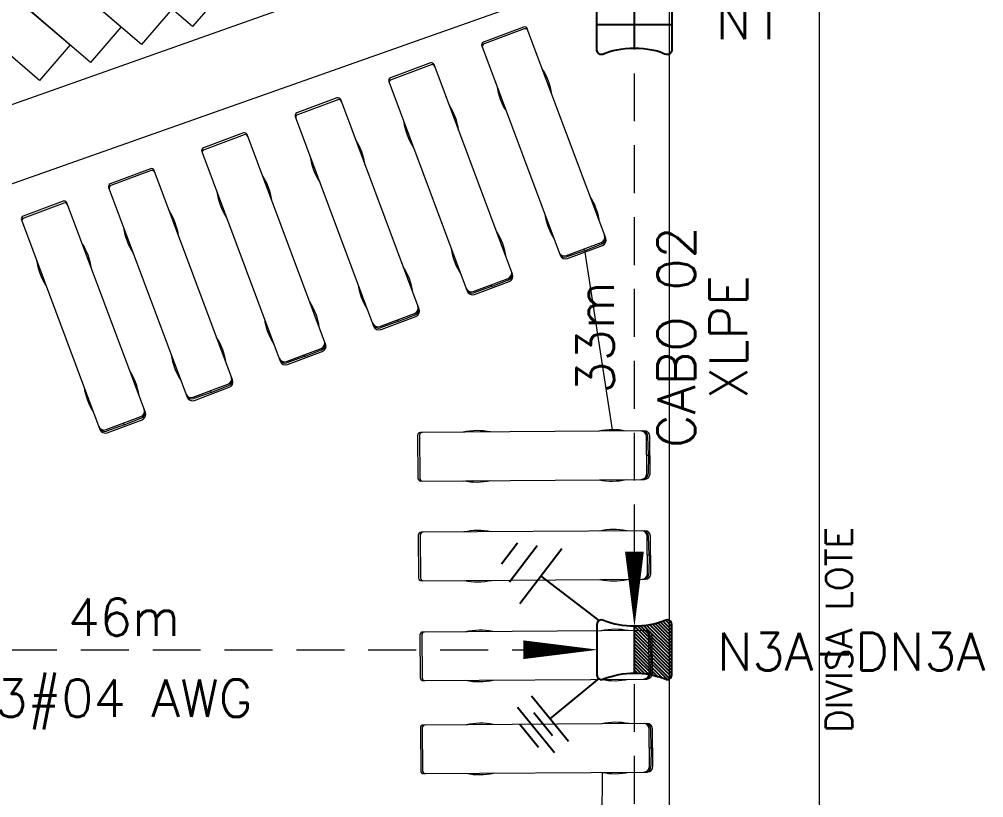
# Model space of a CAD drawing. Header units: millimetres. Extents: x 997 to 4249, y 599 to 1440.
# Drawn here: x 1861.8 to 1937.3, y 1135.2 to 1196.1 of the extents above; entities that cross this region are included whole.
import ezdxf
from ezdxf.enums import TextEntityAlignment as Align

# ---------------------------------------------------------------- set-up
doc = ezdxf.new("R2010")
doc.units = ezdxf.units.MM
doc.linetypes.add('HIDDEN', pattern=[0.375, 0.25, -0.125])
for name, color, linetype in [('AT', 5, 'Continuous'), ('BT', 5, 'Continuous'), ('CABOS', 1, 'Continuous'), ('cercas existentes', 18, 'Continuous'), ('POSTE', 5, 'Continuous'), ('POSTES', 1, 'Continuous'), ('SECUNDARIA', 5, 'Continuous'), ('taludes', 9, 'Continuous')]:
    doc.layers.add(name, color=color, linetype=linetype)
doc.styles.add('1mm', font='romans.shx', dxfattribs={"height": 2})

# ---------------------------------------------------------------- blocks, each defined once
blk = doc.blocks.new('D150.105')
at = {"layer": 'POSTE'}
for p, q in [((1.351, 2), (-1.351, 2)), ((0, 2), (0, -2)), ((-1.25, 0), (1.25, 0)), ((-1.351, -2), (1.351, -2))]:
    blk.add_line(p, q, dxfattribs=at)
for centre, start, end in [((-1.351, 1.76), 90, 208.4233), ((1.351, 1.76), 331.5767, 90), ((-1.351, -1.76), 151.5767, 270), ((1.351, -1.76), 270, 28.4233)]:
    blk.add_arc(centre, 0.24, start, end, dxfattribs=at)
blk.add_ellipse((-1.93, 0), major_axis=(0, 1.956), ratio=0.347643, start_param=3.712556, end_param=5.712222, dxfattribs=at)
at = {"layer": 'POSTE', "extrusion": (0, 0, -1)}
blk.add_ellipse((1.93, 0), major_axis=(0, 1.956), ratio=0.347643, start_param=3.712556, end_param=5.712222, dxfattribs=at)
blk = doc.blocks.new('B500.105')
h = blk.add_hatch()
h.set_pattern_fill('ANSI31', color=5, scale=0.04, angle=270, style=0)
h.paths.add_polyline_path([(4243.884, 1241.333, 0.568214), (4243.529, 1241.544, -0.0941), (4241.884, 1241.232), (4241.884, 1238.732, -0.0941), (4243.529, 1238.419, 0.568214), (4243.884, 1238.63)])
at = {"color": 5}
blk.add_line((4241.884, 1241.232), (4241.884, 1238.732), dxfattribs=at)
at = {"layer": 'POSTE', "color": 5}
blk.add_lwpolyline([(4243.529, 1238.419, 0.568214), (4243.884, 1238.63), (4243.884, 1241.333, 0.568214), (4243.529, 1241.544, -0.189881), (4240.238, 1241.544, 0.568214), (4239.884, 1241.333), (4239.884, 1238.63, 0.568214), (4240.238, 1238.419, -0.189881)], format="xyb", close=True, dxfattribs=at)
blk = doc.blocks.new('Para-Raios')
at = {"layer": 'BT'}
for p, q in [((-1.19, 2.175), (1.189, 2.175)), ((-2.344, 1.45), (2.343, 1.451)), ((-2.343, 0), (2.343, 0)), ((-1.19, 0.725), (1.19, 0.725)), ((0.001, -5.043), (0, 0))]:
    blk.add_line(p, q, dxfattribs=at)
blk = doc.blocks.new('ATERRAMENTO')
at = {"layer": 'BT'}
for p, q in [((-4.31, -2.036), (-4.309, 2.037)), ((-5.562, -1.392), (-5.561, 1.297)), ((-6.573, -0.839), (-6.573, 0.713)), ((0, 0), (-4.31, 0))]:
    blk.add_line(p, q, dxfattribs=at)
blk = doc.blocks.new('gtfoods1')
at = {"layer": 'taludes', "lineweight": 5}
for p, q in [((-11.737, 690.674, 12.071), (-11.735, 358.281, 12.071)), ((-11.737, 690.674), (-11.736, 447.051)), ((-0.004, 687.892), (-0.001, 189.366)), ((-0.004, 687.892), (-0.003, 447.051)), ((-85.832, 520.547, 12.071), (-11.736, 546.727, 12.071)), ((-85.832, 520.547), (-11.736, 546.727)), ((-102.966, 508.271), (-11.736, 540.505)), ((-102.966, 508.271), (-11.736, 540.505)), ((-23.143, 534.577, 12.071), (-26.283, 533.401, 12.071)), ((-23.143, 534.577), (-26.283, 533.401)), ((-23.091, 534.437, 12.071), (-26.231, 533.261, 12.071)), ((-23.091, 534.437), (-26.231, 533.261)), ((-16.715, 518.049, 12.071), (-22.856, 534.446, 12.071)), ((-16.715, 518.049), (-22.856, 534.446)), ((-26.414, 533.113, 12.071), (-20.273, 516.716, 12.071)), ((-26.414, 533.113), (-20.273, 516.716)), ((-30.435, 531.77, 12.071), (-33.575, 530.595, 12.071)), ((-30.435, 531.77), (-33.575, 530.595)), ((-30.383, 531.631, 12.071), (-33.523, 530.455, 12.071)), ((-30.383, 531.631), (-33.523, 530.455)), ((-24.007, 515.243, 12.071), (-30.147, 531.64, 12.071)), ((-24.007, 515.243), (-30.147, 531.64)), ((-33.706, 530.307, 12.071), (-27.565, 513.91, 12.071)), ((-33.706, 530.307), (-27.565, 513.91)), ((-37.752, 529.03, 12.071), (-40.891, 527.854, 12.071)), ((-37.752, 529.03), (-40.891, 527.854)), ((-37.699, 528.891, 12.071), (-40.839, 527.715, 12.071)), ((-37.699, 528.891), (-40.839, 527.715)), ((-31.323, 512.503, 12.071), (-37.464, 528.899, 12.071)), ((-31.323, 512.503), (-37.464, 528.899)), ((-41.022, 527.567, 12.071), (-34.882, 511.17, 12.071)), ((-41.022, 527.567), (-34.882, 511.17)), ((-45.068, 526.29, 12.071), (-48.208, 525.114, 12.071)), ((-45.068, 526.29), (-48.208, 525.114)), ((-45.016, 526.151, 12.071), (-48.156, 524.975, 12.071)), ((-45.016, 526.151), (-48.156, 524.975)), ((-38.64, 509.762, 12.071), (-44.78, 526.159, 12.071)), ((-38.64, 509.762), (-44.78, 526.159)), ((-48.339, 524.827, 12.071), (-42.198, 508.43, 12.071)), ((-48.339, 524.827), (-42.198, 508.43)), ((-52.36, 523.484, 12.071), (-55.5, 522.308, 12.071)), ((-52.36, 523.484), (-55.5, 522.308)), ((-52.308, 523.344, 12.071), (-55.447, 522.168, 12.071)), ((-52.308, 523.344), (-55.447, 522.168)), ((-45.931, 506.956, 12.071), (-52.072, 523.353, 12.071)), ((-45.931, 506.956), (-52.072, 523.353)), ((-55.631, 522.02, 12.071), (-49.49, 505.623, 12.071)), ((-55.631, 522.02), (-49.49, 505.623)), ((-59.182, 520.945, 12.071), (-62.322, 519.769, 12.071)), ((-59.182, 520.945), (-62.322, 519.769)), ((-59.13, 520.806, 12.071), (-62.27, 519.63, 12.071)), ((-59.13, 520.806), (-62.27, 519.63)), ((-52.754, 504.417, 12.071), (-58.894, 520.814, 12.071)), ((-52.754, 504.417), (-58.894, 520.814)), ((-62.453, 519.482, 12.071), (-56.312, 503.085, 12.071)), ((-62.453, 519.482), (-56.312, 503.085)), ((-19.789, 516.699, 12.071), (-17.068, 517.718, 12.071)), ((-19.789, 516.699), (-17.068, 517.718)), ((-19.698, 516.454, 12.071), (-16.977, 517.474, 12.071)), ((-19.698, 516.454), (-16.977, 517.474)), ((-18.429, 517.208, 12.071), (-18.377, 517.069, 12.071)), ((-18.429, 517.208), (-18.377, 517.069)), ((-18.377, 517.069, 12.071), (-17.029, 517.613, 12.071)), ((-18.377, 517.069), (-17.029, 517.613)), ((-18.377, 517.069, 12.071), (-19.75, 516.594, 12.071)), ((-18.377, 517.069), (-19.75, 516.594)), ((-16.191, 503.066, 12.071), (-18.337, 516.964, 12.071)), ((-16.191, 503.066), (-18.337, 516.964)), ((-27.081, 513.892, 12.071), (-24.36, 514.911, 12.071)), ((-27.081, 513.892), (-24.36, 514.911)), ((-25.668, 514.262, 12.071), (-27.042, 513.788, 12.071)), ((-25.668, 514.262), (-27.042, 513.788)), ((-26.99, 513.648, 12.071), (-24.268, 514.667, 12.071)), ((-26.99, 513.648), (-24.268, 514.667)), ((-25.721, 514.402, 12.071), (-25.668, 514.262, 12.071)), ((-25.721, 514.402), (-25.668, 514.262)), ((-25.668, 514.262, 12.071), (-24.321, 514.807, 12.071)), ((-25.668, 514.262), (-24.321, 514.807)), ((-34.398, 511.152, 12.071), (-31.676, 512.171, 12.071)), ((-34.398, 511.152), (-31.676, 512.171)), ((-34.306, 510.908, 12.071), (-31.585, 511.927, 12.071)), ((-34.306, 510.908), (-31.585, 511.927)), ((-32.985, 511.522, 12.071), (-31.637, 512.067, 12.071)), ((-32.985, 511.522), (-31.637, 512.067)), ((-32.985, 511.522, 12.071), (-34.358, 511.048, 12.071)), ((-32.985, 511.522), (-34.358, 511.048)), ((-33.037, 511.662, 12.071), (-32.985, 511.522, 12.071)), ((-33.037, 511.662), (-32.985, 511.522)), ((-41.714, 508.412, 12.071), (-38.993, 509.431, 12.071)), ((-41.714, 508.412), (-38.993, 509.431)), ((-41.623, 508.168, 12.071), (-38.902, 509.187, 12.071)), ((-41.623, 508.168), (-38.902, 509.187)), ((-40.354, 508.922, 12.071), (-40.301, 508.782, 12.071)), ((-40.354, 508.922), (-40.301, 508.782)), ((-40.301, 508.782, 12.071), (-38.954, 509.327, 12.071)), ((-40.301, 508.782), (-38.954, 509.327)), ((-40.301, 508.782, 12.071), (-41.675, 508.307, 12.071)), ((-40.301, 508.782), (-41.675, 508.307)), ((-49.006, 505.606, 12.071), (-46.285, 506.625, 12.071)), ((-49.006, 505.606), (-46.285, 506.625)), ((-47.593, 505.976, 12.071), (-48.967, 505.501, 12.071)), ((-47.593, 505.976), (-48.967, 505.501)), ((-48.915, 505.361, 12.071), (-46.193, 506.381, 12.071)), ((-48.915, 505.361), (-46.193, 506.381)), ((-47.645, 506.115, 12.071), (-47.593, 505.976, 12.071)), ((-47.645, 506.115), (-47.593, 505.976)), ((-47.593, 505.976, 12.071), (-46.246, 506.52, 12.071)), ((-47.593, 505.976), (-46.246, 506.52)), ((-55.828, 503.067, 12.071), (-53.107, 504.086, 12.071)), ((-55.828, 503.067), (-53.107, 504.086)), ((-55.737, 502.823, 12.071), (-53.015, 503.842, 12.071)), ((-55.737, 502.823), (-53.015, 503.842)), ((-54.468, 503.577, 12.071), (-54.415, 503.437, 12.071)), ((-54.468, 503.577), (-54.415, 503.437)), ((-54.415, 503.437, 12.071), (-53.068, 503.982, 12.071)), ((-54.415, 503.437), (-53.068, 503.982)), ((-54.415, 503.437, 12.071), (-55.789, 502.962, 12.071)), ((-54.415, 503.437), (-55.789, 502.962)), ((-13.713, 502.972, 12.071), (-31.221, 502.847, 12.071)), ((-13.713, 502.972), (-31.221, 502.847)), ((-31.443, 502.622, 12.071), (-31.419, 499.269, 12.071)), ((-31.443, 502.622), (-31.419, 499.269)), ((-31.294, 502.623, 12.071), (-31.27, 499.27, 12.071)), ((-31.294, 502.623), (-31.27, 499.27)), ((-13.502, 499.62, 12.071), (-13.523, 502.526, 12.071)), ((-13.502, 499.62), (-13.523, 502.526)), ((-13.364, 501.074, 12.071), (-13.411, 502.527, 12.071)), ((-13.364, 501.074), (-13.411, 502.527)), ((-13.242, 499.622, 12.071), (-13.262, 502.528, 12.071)), ((-13.242, 499.622), (-13.262, 502.528)), ((-13.513, 501.073, 12.071), (-13.364, 501.074, 12.071)), ((-13.513, 501.073), (-13.364, 501.074)), ((-13.364, 501.074, 12.071), (-13.391, 499.621, 12.071)), ((-13.364, 501.074), (-13.391, 499.621)), ((-31.194, 499.047, 12.071), (-13.686, 499.172, 12.071)), ((-31.194, 499.047), (-13.686, 499.172)), ((-31.387, 494.809, 12.071), (-31.364, 491.456, 12.071)), ((-31.387, 494.809), (-31.364, 491.456)), ((-31.238, 494.81, 12.071), (-31.215, 491.457, 12.071)), ((-31.238, 494.81), (-31.215, 491.457)), ((-13.657, 495.159, 12.071), (-31.166, 495.034, 12.071)), ((-13.657, 495.159), (-31.166, 495.034)), ((-13.447, 491.808, 12.071), (-13.467, 494.713, 12.071)), ((-13.447, 491.808), (-13.467, 494.713)), ((-13.308, 493.262, 12.071), (-13.356, 494.714, 12.071)), ((-13.308, 493.262), (-13.356, 494.714)), ((-13.186, 491.81, 12.071), (-13.207, 494.715, 12.071)), ((-13.186, 491.81), (-13.207, 494.715)), ((-13.457, 493.261, 12.071), (-13.308, 493.262, 12.071)), ((-13.457, 493.261), (-13.308, 493.262)), ((-13.308, 493.262, 12.071), (-13.335, 491.808, 12.071)), ((-13.308, 493.262), (-13.335, 491.808)), ((-31.138, 491.234, 12.071), (-13.63, 491.359, 12.071)), ((-31.138, 491.234), (-13.63, 491.359)), ((-31.261, 486.997, 12.071), (-31.237, 483.644, 12.071)), ((-31.261, 486.997), (-31.237, 483.644)), ((-31.112, 486.998, 12.071), (-31.088, 483.645, 12.071)), ((-31.112, 486.998), (-31.088, 483.645)), ((-13.53, 487.347, 12.071), (-31.039, 487.222, 12.071)), ((-13.53, 487.347), (-31.039, 487.222)), ((-13.32, 483.996, 12.071), (-13.341, 486.901, 12.071)), ((-13.32, 483.996), (-13.341, 486.901)), ((-13.182, 485.449, 12.071), (-13.229, 486.902, 12.071)), ((-13.182, 485.449), (-13.229, 486.902)), ((-13.059, 483.997, 12.071), (-13.08, 486.903, 12.071)), ((-13.059, 483.997), (-13.08, 486.903)), ((-13.331, 485.448, 12.071), (-13.182, 485.449, 12.071)), ((-13.331, 485.448), (-13.182, 485.449)), ((-13.182, 485.449, 12.071), (-13.208, 483.996, 12.071)), ((-13.182, 485.449), (-13.208, 483.996)), ((-31.012, 483.422, 12.071), (-13.503, 483.547, 12.071)), ((-31.012, 483.422), (-13.503, 483.547)), ((-31.224, 479.718, 12.071), (-31.2, 476.365, 12.071)), ((-31.224, 479.718), (-31.2, 476.365)), ((-31.075, 479.719, 12.071), (-31.051, 476.366, 12.071)), ((-31.075, 479.719), (-31.051, 476.366)), ((-13.494, 480.068, 12.071), (-31.002, 479.943, 12.071)), ((-13.494, 480.068), (-31.002, 479.943)), ((-13.284, 476.716, 12.071), (-13.304, 479.622, 12.071)), ((-13.284, 476.716), (-13.304, 479.622)), ((-13.145, 478.17, 12.071), (-13.193, 479.623, 12.071)), ((-13.145, 478.17), (-13.193, 479.623)), ((-13.023, 476.718, 12.071), (-13.043, 479.624, 12.071)), ((-13.023, 476.718), (-13.043, 479.624)), ((-13.294, 478.169, 12.071), (-13.145, 478.17, 12.071)), ((-13.294, 478.169), (-13.145, 478.17)), ((-13.145, 478.17, 12.071), (-13.172, 476.717, 12.071)), ((-13.145, 478.17), (-13.172, 476.717)), ((-30.975, 476.143, 12.071), (-13.467, 476.268, 12.071)), ((-30.975, 476.143), (-13.467, 476.268)), ((-17.006, 476.243, 12.071), (-17.009, 467.018, 12.071)), ((-17.006, 476.243), (-17.009, 467.018))]:
    blk.add_line(p, q, dxfattribs=at)
at = {"layer": 'taludes', "linetype": 'Continuous', "lineweight": 5, "ltscale": 1.5}
blk.add_lwpolyline([(-0.004, 694.631), (0, 0)], dxfattribs=at)
at = {"layer": 'taludes', "lineweight": 5}
for points in [[(-49.052, 534.629), (-54.625, 539.395), (-52.241, 542.182), (-46.668, 537.415)], [(-53.044, 533.218), (-58.617, 537.985), (-56.233, 540.771), (-50.66, 536.004)], [(-57.036, 531.808), (-62.609, 536.574), (-60.225, 539.361), (-54.652, 534.594)], [(-61.028, 530.397), (-66.601, 535.164), (-64.217, 537.95), (-58.644, 533.184)]]:
    blk.add_lwpolyline(points, close=True, dxfattribs=at)
for centre, radius, start, end in [((-23.065, 534.368, 12.071), 0.224, 20.53126, 110.53126), ((-23.065, 534.368), 0.224, 20.53126, 110.53126), ((-23.013, 534.228, 12.071), 0.224, 20.53126, 110.53126), ((-23.013, 534.228), 0.224, 20.53126, 110.53126), ((-26.205, 533.192, 12.071), 0.224, 110.53126, 200.53126), ((-26.205, 533.192), 0.224, 110.53126, 200.53126), ((-26.153, 533.052, 12.071), 0.224, 110.53126, 200.53126), ((-26.153, 533.052), 0.224, 110.53126, 200.53126), ((-30.357, 531.561, 12.071), 0.224, 20.53126, 110.53126), ((-30.357, 531.561), 0.224, 20.53126, 110.53126), ((-30.304, 531.422, 12.071), 0.224, 20.53126, 110.53126), ((-30.304, 531.422), 0.224, 20.53126, 110.53126), ((-25.978, 528.563, 12.071), 5.099, 8.51325, 32.54927), ((-25.978, 528.563), 5.099, 8.51325, 32.54927), ((-33.497, 530.385, 12.071), 0.224, 110.53126, 200.53126), ((-33.497, 530.385), 0.224, 110.53126, 200.53126), ((-33.444, 530.246, 12.071), 0.224, 110.53126, 200.53126), ((-33.444, 530.246), 0.224, 110.53126, 200.53126), ((-20.195, 530.728, 12.071), 5.099, 188.51325, 212.54927), ((-20.195, 530.728), 5.099, 188.51325, 212.54927), ((-37.673, 528.821, 12.071), 0.224, 20.53126, 110.53126), ((-37.673, 528.821), 0.224, 20.53126, 110.53126), ((-37.621, 528.681, 12.071), 0.224, 20.53126, 110.53126), ((-37.621, 528.681), 0.224, 20.53126, 110.53126), ((-33.27, 525.756, 12.071), 5.099, 8.51325, 32.54927), ((-33.27, 525.756), 5.099, 8.51325, 32.54927), ((-40.813, 527.645, 12.071), 0.224, 110.53126, 200.53126), ((-40.813, 527.645), 0.224, 110.53126, 200.53126), ((-40.761, 527.506, 12.071), 0.224, 110.53126, 200.53126), ((-40.761, 527.506), 0.224, 110.53126, 200.53126), ((-27.487, 527.922, 12.071), 5.099, 188.51325, 212.54927), ((-27.487, 527.922), 5.099, 188.51325, 212.54927), ((-44.99, 526.081, 12.071), 0.224, 20.53126, 110.53126), ((-44.99, 526.081), 0.224, 20.53126, 110.53126), ((-44.938, 525.941, 12.071), 0.224, 20.53126, 110.53126), ((-44.938, 525.941), 0.224, 20.53126, 110.53126), ((-40.586, 523.016, 12.071), 5.099, 8.51325, 32.54927), ((-40.586, 523.016), 5.099, 8.51325, 32.54927), ((-48.13, 524.905, 12.071), 0.224, 110.53126, 200.53126), ((-48.077, 524.765, 12.071), 0.224, 110.53126, 200.53126), ((-34.804, 525.182, 12.071), 5.099, 188.51325, 212.54927), ((-34.804, 525.182), 5.099, 188.51325, 212.54927), ((-52.282, 523.275, 12.071), 0.224, 20.53126, 110.53126), ((-52.282, 523.275), 0.224, 20.53126, 110.53126), ((-52.229, 523.135, 12.071), 0.224, 20.53126, 110.53126), ((-52.229, 523.135), 0.224, 20.53126, 110.53126), ((-47.903, 520.276, 12.071), 5.099, 8.51325, 32.54927), ((-47.903, 520.276), 5.099, 8.51325, 32.54927), ((-55.421, 522.099, 12.071), 0.224, 110.53126, 200.53126), ((-55.421, 522.099), 0.224, 110.53126, 200.53126), ((-55.369, 521.959, 12.071), 0.224, 110.53126, 200.53126), ((-55.369, 521.959), 0.224, 110.53126, 200.53126), ((-42.12, 522.442, 12.071), 5.099, 188.51325, 212.54927), ((-42.12, 522.442), 5.099, 188.51325, 212.54927), ((-59.104, 520.736, 12.071), 0.224, 20.53126, 110.53126), ((-59.104, 520.736), 0.224, 20.53126, 110.53126), ((-22.254, 518.62, 12.071), 5.099, 8.51325, 32.54927), ((-22.254, 518.62), 5.099, 8.51325, 32.54927), ((-59.051, 520.596, 12.071), 0.224, 20.53126, 110.53126), ((-59.051, 520.596), 0.224, 20.53126, 110.53126), ((-55.194, 517.47, 12.071), 5.099, 8.51325, 32.54927), ((-55.194, 517.47), 5.099, 8.51325, 32.54927), ((-62.244, 519.56, 12.071), 0.224, 110.53126, 200.53126), ((-62.244, 519.56), 0.224, 110.53126, 200.53126), ((-62.191, 519.42, 12.071), 0.224, 110.53126, 200.53126), ((-62.191, 519.42), 0.224, 110.53126, 200.53126), ((-16.472, 520.785, 12.071), 5.099, 188.51325, 212.54927), ((-16.472, 520.785), 5.099, 188.51325, 212.54927), ((-49.412, 519.635, 12.071), 5.099, 188.51325, 212.54927), ((-49.412, 519.635), 5.099, 188.51325, 212.54927), ((-29.546, 515.813, 12.071), 5.099, 8.51325, 32.54927), ((-29.546, 515.813), 5.099, 8.51325, 32.54927), ((-17.225, 518.136, 12.071), 0.447, 290.53126, 20.53126), ((-17.225, 518.136), 0.447, 290.53126, 20.53126), ((-17.186, 518.032, 12.071), 0.447, 290.53126, 20.53126), ((-17.186, 518.032), 0.447, 290.53126, 20.53126), ((-17.134, 517.892, 12.071), 0.447, 290.53126, 20.53126), ((-17.134, 517.892), 0.447, 290.53126, 20.53126), ((-62.017, 514.931, 12.071), 5.099, 8.51325, 32.54927), ((-62.017, 514.931), 5.099, 8.51325, 32.54927), ((-23.763, 517.979, 12.071), 5.099, 188.51325, 212.54927), ((-23.763, 517.979), 5.099, 188.51325, 212.54927), ((-19.946, 517.117, 12.071), 0.447, 200.53126, 290.53126), ((-19.946, 517.117), 0.447, 200.53126, 290.53126), ((-19.907, 517.013, 12.071), 0.447, 200.53126, 290.53126), ((-19.907, 517.013), 0.447, 200.53126, 290.53126), ((-19.855, 516.873, 12.071), 0.447, 200.53126, 290.53126), ((-19.855, 516.873), 0.447, 200.53126, 290.53126), ((-56.234, 517.097, 12.071), 5.099, 188.51325, 212.54927), ((-56.234, 517.097), 5.099, 188.51325, 212.54927), ((-36.863, 513.073, 12.071), 5.099, 8.51325, 32.54927), ((-36.863, 513.073), 5.099, 8.51325, 32.54927), ((-24.517, 515.33, 12.071), 0.447, 290.53126, 20.53126), ((-24.517, 515.33), 0.447, 290.53126, 20.53126), ((-24.478, 515.225, 12.071), 0.447, 290.53126, 20.53126), ((-24.478, 515.225), 0.447, 290.53126, 20.53126), ((-24.425, 515.086, 12.071), 0.447, 290.53126, 20.53126), ((-24.425, 515.086), 0.447, 290.53126, 20.53126), ((-31.08, 515.239, 12.071), 5.099, 188.51325, 212.54927), ((-31.08, 515.239), 5.099, 188.51325, 212.54927), ((-27.238, 514.311, 12.071), 0.447, 200.53126, 290.53126), ((-27.238, 514.311), 0.447, 200.53126, 290.53126), ((-27.199, 514.206, 12.071), 0.447, 200.53126, 290.53126), ((-27.199, 514.206), 0.447, 200.53126, 290.53126), ((-27.146, 514.067, 12.071), 0.447, 200.53126, 290.53126), ((-27.146, 514.067), 0.447, 200.53126, 290.53126), ((-44.179, 510.333, 12.071), 5.099, 8.51325, 32.54927), ((-44.179, 510.333), 5.099, 8.51325, 32.54927), ((-31.833, 512.59, 12.071), 0.447, 290.53126, 20.53126), ((-31.833, 512.59), 0.447, 290.53126, 20.53126), ((-31.794, 512.485, 12.071), 0.447, 290.53126, 20.53126), ((-31.794, 512.485), 0.447, 290.53126, 20.53126), ((-31.742, 512.346, 12.071), 0.447, 290.53126, 20.53126), ((-31.742, 512.346), 0.447, 290.53126, 20.53126), ((-38.397, 512.499, 12.071), 5.099, 188.51325, 212.54927), ((-38.397, 512.499), 5.099, 188.51325, 212.54927), ((-34.554, 511.571, 12.071), 0.447, 200.53126, 290.53126), ((-34.554, 511.571), 0.447, 200.53126, 290.53126), ((-34.515, 511.466, 12.071), 0.447, 200.53126, 290.53126), ((-34.515, 511.466), 0.447, 200.53126, 290.53126), ((-34.463, 511.327, 12.071), 0.447, 200.53126, 290.53126), ((-34.463, 511.327), 0.447, 200.53126, 290.53126), ((-51.471, 507.527, 12.071), 5.099, 8.51325, 32.54927), ((-51.471, 507.527), 5.099, 8.51325, 32.54927), ((-39.15, 509.85, 12.071), 0.447, 290.53126, 20.53126), ((-39.15, 509.85), 0.447, 290.53126, 20.53126), ((-39.111, 509.745, 12.071), 0.447, 290.53126, 20.53126), ((-39.111, 509.745), 0.447, 290.53126, 20.53126), ((-39.058, 509.606, 12.071), 0.447, 290.53126, 20.53126), ((-39.058, 509.606), 0.447, 290.53126, 20.53126), ((-45.688, 509.692, 12.071), 5.099, 188.51325, 212.54927), ((-45.688, 509.692), 5.099, 188.51325, 212.54927), ((-41.871, 508.831, 12.071), 0.447, 200.53126, 290.53126), ((-41.871, 508.831), 0.447, 200.53126, 290.53126), ((-41.832, 508.726, 12.071), 0.447, 200.53126, 290.53126), ((-41.832, 508.726), 0.447, 200.53126, 290.53126), ((-41.78, 508.587, 12.071), 0.447, 200.53126, 290.53126), ((-41.78, 508.587), 0.447, 200.53126, 290.53126), ((-58.293, 504.988, 12.071), 5.099, 8.51325, 32.54927), ((-58.293, 504.988), 5.099, 8.51325, 32.54927), ((-46.442, 507.043, 12.071), 0.447, 290.53126, 20.53126), ((-46.442, 507.043), 0.447, 290.53126, 20.53126), ((-46.402, 506.939, 12.071), 0.447, 290.53126, 20.53126), ((-46.402, 506.939), 0.447, 290.53126, 20.53126), ((-46.35, 506.799, 12.071), 0.447, 290.53126, 20.53126), ((-46.35, 506.799), 0.447, 290.53126, 20.53126), ((-52.51, 507.154, 12.071), 5.099, 188.51325, 212.54927), ((-52.51, 507.154), 5.099, 188.51325, 212.54927), ((-49.163, 506.024, 12.071), 0.447, 200.53126, 290.53126), ((-49.163, 506.024), 0.447, 200.53126, 290.53126), ((-49.124, 505.92, 12.071), 0.447, 200.53126, 290.53126), ((-49.124, 505.92), 0.447, 200.53126, 290.53126), ((-49.071, 505.78, 12.071), 0.447, 200.53126, 290.53126), ((-49.071, 505.78), 0.447, 200.53126, 290.53126), ((-53.264, 504.505, 12.071), 0.447, 290.53126, 20.53126), ((-53.264, 504.505), 0.447, 290.53126, 20.53126), ((-53.225, 504.4, 12.071), 0.447, 290.53126, 20.53126), ((-53.225, 504.4), 0.447, 290.53126, 20.53126), ((-53.172, 504.261, 12.071), 0.447, 290.53126, 20.53126), ((-53.172, 504.261), 0.447, 290.53126, 20.53126), ((-55.985, 503.486, 12.071), 0.447, 200.53126, 290.53126), ((-55.985, 503.486), 0.447, 200.53126, 290.53126), ((-55.946, 503.381, 12.071), 0.447, 200.53126, 290.53126), ((-55.946, 503.381), 0.447, 200.53126, 290.53126), ((-55.893, 503.242, 12.071), 0.447, 200.53126, 290.53126), ((-55.893, 503.242), 0.447, 200.53126, 290.53126), ((-31.22, 502.623, 12.071), 0.224, 90.40898, 180.40898), ((-31.22, 502.623), 0.224, 90.40898, 180.40898), ((-31.071, 502.624, 12.071), 0.224, 90.40898, 180.40898), ((-31.071, 502.624), 0.224, 90.40898, 180.40898), ((-26.771, 497.891, 12.071), 5.099, 78.39097, 102.427), ((-26.771, 497.891), 5.099, 78.39097, 102.427), ((-16.154, 497.967, 12.071), 5.099, 78.39097, 102.427), ((-16.154, 497.967), 5.099, 78.39097, 102.427), ((-13.97, 502.523, 12.071), 0.447, 0.40898, 90.40898), ((-13.97, 502.523), 0.447, 0.40898, 90.40898), ((-13.859, 502.524, 12.071), 0.447, 0.40898, 90.40898), ((-13.859, 502.524), 0.447, 0.40898, 90.40898), ((-13.709, 502.525, 12.071), 0.447, 0.40898, 90.40898), ((-13.709, 502.525), 0.447, 0.40898, 90.40898), ((-31.196, 499.27, 12.071), 0.224, 180.40898, 270.40898), ((-31.196, 499.27), 0.224, 180.40898, 270.40898), ((-31.047, 499.272, 12.071), 0.224, 180.40898, 270.40898), ((-31.047, 499.272), 0.224, 180.40898, 270.40898), ((-26.815, 504.066, 12.071), 5.099, 258.39097, 282.427), ((-26.815, 504.066), 5.099, 258.39097, 282.427), ((-16.198, 504.141, 12.071), 5.099, 258.39097, 282.427), ((-16.198, 504.141), 5.099, 258.39097, 282.427), ((-13.95, 499.617, 12.071), 0.447, 270.40898, 0.40898), ((-13.95, 499.617), 0.447, 270.40898, 0.40898), ((-13.838, 499.618, 12.071), 0.447, 270.40898, 0.40898), ((-13.838, 499.618), 0.447, 270.40898, 0.40898), ((-13.689, 499.619, 12.071), 0.447, 270.40898, 0.40898), ((-13.689, 499.619), 0.447, 270.40898, 0.40898), ((-31.164, 494.811, 12.071), 0.224, 90.40898, 180.40898), ((-31.164, 494.811), 0.224, 90.40898, 180.40898), ((-31.015, 494.812, 12.071), 0.224, 90.40898, 180.40898), ((-31.015, 494.812), 0.224, 90.40898, 180.40898), ((-26.716, 490.078, 12.071), 5.099, 78.39097, 102.427), ((-26.716, 490.078), 5.099, 78.39097, 102.427), ((-16.099, 490.154, 12.071), 5.099, 78.39097, 102.427), ((-16.099, 490.154), 5.099, 78.39097, 102.427), ((-13.914, 494.71, 12.071), 0.447, 0.40898, 90.40898), ((-13.914, 494.71), 0.447, 0.40898, 90.40898), ((-13.803, 494.711, 12.071), 0.447, 0.40898, 90.40898), ((-13.803, 494.711), 0.447, 0.40898, 90.40898), ((-13.654, 494.712, 12.071), 0.447, 0.40898, 90.40898), ((-13.654, 494.712), 0.447, 0.40898, 90.40898), ((-13.894, 491.804, 12.071), 0.447, 270.40898, 0.40898), ((-13.894, 491.804), 0.447, 270.40898, 0.40898), ((-13.782, 491.805, 12.071), 0.447, 270.40898, 0.40898), ((-13.782, 491.805), 0.447, 270.40898, 0.40898), ((-13.633, 491.806, 12.071), 0.447, 270.40898, 0.40898), ((-13.633, 491.806), 0.447, 270.40898, 0.40898), ((-31.14, 491.458, 12.071), 0.224, 180.40898, 270.40898), ((-31.14, 491.458), 0.224, 180.40898, 270.40898), ((-30.991, 491.459, 12.071), 0.224, 180.40898, 270.40898), ((-30.991, 491.459), 0.224, 180.40898, 270.40898), ((-26.76, 496.253, 12.071), 5.099, 258.39097, 282.427), ((-26.76, 496.253), 5.099, 258.39097, 282.427), ((-16.143, 496.329, 12.071), 5.099, 258.39097, 282.427), ((-16.143, 496.329), 5.099, 258.39097, 282.427), ((-31.037, 486.998, 12.071), 0.224, 90.40898, 180.40898), ((-31.037, 486.998), 0.224, 90.40898, 180.40898), ((-30.888, 487, 12.071), 0.224, 90.40898, 180.40898), ((-30.888, 487), 0.224, 90.40898, 180.40898), ((-26.589, 482.266, 12.071), 5.099, 78.39097, 102.427), ((-26.589, 482.266), 5.099, 78.39097, 102.427), ((-15.972, 482.342, 12.071), 5.099, 78.39097, 102.427), ((-15.972, 482.342), 5.099, 78.39097, 102.427), ((-13.788, 486.898, 12.071), 0.447, 0.40898, 90.40898), ((-13.788, 486.898), 0.447, 0.40898, 90.40898), ((-13.676, 486.899, 12.071), 0.447, 0.40898, 90.40898), ((-13.676, 486.899), 0.447, 0.40898, 90.40898), ((-13.527, 486.9, 12.071), 0.447, 0.40898, 90.40898), ((-13.527, 486.9), 0.447, 0.40898, 90.40898), ((-13.767, 483.992, 12.071), 0.447, 270.40898, 0.40898), ((-13.767, 483.992), 0.447, 270.40898, 0.40898), ((-13.655, 483.993, 12.071), 0.447, 270.40898, 0.40898), ((-13.655, 483.993), 0.447, 270.40898, 0.40898), ((-13.506, 483.994, 12.071), 0.447, 270.40898, 0.40898), ((-13.506, 483.994), 0.447, 270.40898, 0.40898), ((-31.013, 483.646, 12.071), 0.224, 180.40898, 270.40898), ((-31.013, 483.646), 0.224, 180.40898, 270.40898), ((-30.864, 483.647, 12.071), 0.224, 180.40898, 270.40898), ((-30.864, 483.647), 0.224, 180.40898, 270.40898), ((-26.633, 488.441, 12.071), 5.099, 258.39097, 282.427), ((-26.633, 488.441), 5.099, 258.39097, 282.427), ((-16.016, 488.517, 12.071), 5.099, 258.39097, 282.427), ((-16.016, 488.517), 5.099, 258.39097, 282.427), ((-31.001, 479.719, 12.071), 0.224, 90.40898, 180.40898), ((-31.001, 479.719), 0.224, 90.40898, 180.40898), ((-30.852, 479.72, 12.071), 0.224, 90.40898, 180.40898), ((-30.852, 479.72), 0.224, 90.40898, 180.40898), ((-26.552, 474.987, 12.071), 5.099, 78.39097, 102.427), ((-26.552, 474.987), 5.099, 78.39097, 102.427), ((-15.935, 475.063, 12.071), 5.099, 78.39097, 102.427), ((-15.935, 475.063), 5.099, 78.39097, 102.427), ((-13.751, 479.619, 12.071), 0.447, 0.40898, 90.40898), ((-13.751, 479.619), 0.447, 0.40898, 90.40898), ((-13.64, 479.62, 12.071), 0.447, 0.40898, 90.40898), ((-13.64, 479.62), 0.447, 0.40898, 90.40898), ((-13.491, 479.621, 12.071), 0.447, 0.40898, 90.40898), ((-13.491, 479.621), 0.447, 0.40898, 90.40898), ((-13.731, 476.713, 12.071), 0.447, 270.40898, 0.40898), ((-13.731, 476.713), 0.447, 270.40898, 0.40898), ((-13.619, 476.714, 12.071), 0.447, 270.40898, 0.40898), ((-13.619, 476.714), 0.447, 270.40898, 0.40898), ((-13.47, 476.715, 12.071), 0.447, 270.40898, 0.40898), ((-13.47, 476.715), 0.447, 270.40898, 0.40898), ((-30.977, 476.367, 12.071), 0.224, 180.40898, 270.40898), ((-30.977, 476.367), 0.224, 180.40898, 270.40898), ((-30.828, 476.368, 12.071), 0.224, 180.40898, 270.40898), ((-30.828, 476.368), 0.224, 180.40898, 270.40898), ((-26.596, 481.162, 12.071), 5.099, 258.39097, 282.427), ((-26.596, 481.162), 5.099, 258.39097, 282.427), ((-15.979, 481.238, 12.071), 5.099, 258.39097, 282.427), ((-15.979, 481.238), 5.099, 258.39097, 282.427)]:
    blk.add_arc(centre, radius, start, end, dxfattribs=at)
at = {"layer": 'taludes', "lineweight": 5, "style": '1mm'}
blk.add_text('DIVISA LOTE', height=2.05333, rotation=90, dxfattribs=at).set_placement((2.573, 479.339))

msp = doc.modelspace()

# ---------------------------------------------------------------- linework, layer by layer
at = {"layer": 'AT', "linetype": 'HIDDEN', "lineweight": 5, "ltscale": 15}
for p, q in [((1909.982, 1154.375, 12.071), (1909.985, 1193.852, 12.071)), ((1832.903, 1146.763, 24.142), (1901.284, 1146.763, 24.142)), ((1909.984, 1106.574, 12.071), (1909.987, 1144.388, 12.071))]:
    msp.add_line(p, q, dxfattribs=at)
at = {"layer": 'SECUNDARIA', "lineweight": 5}
for points, elevation in [([(1909.987, 1148.564, 0, 1.467, 0), (1909.987, 1154.43, 1.467, 1.467, 0)], 12.071), ([(1907.15, 1146.763, 0, 1.467, 0), (1901.284, 1146.763, 1.467, 1.467, 0)], 24.142)]:
    msp.add_lwpolyline(points, format="xyseb", dxfattribs=dict(at, elevation=elevation))

# ---------------------------------------------------------------- block references
at = {"lineweight": 5, "xscale": 1.466666666666667, "yscale": 1.466666666666667, "zscale": 1.466666666666667}
msp.add_blockref('B500.105', (-4311.452, -671.876, 24.142), dxfattribs=at)
at = {"layer": 'BT', "lineweight": 5, "xscale": -0.9753333333333333, "yscale": 0.9753333333333335, "zscale": 0.9753333333333335, "rotation": 129.2474044441959}
msp.add_blockref('Para-Raios', (1903.381, 1141.388, 12.071), dxfattribs=at)
at = {"layer": 'CABOS', "lineweight": 5, "xscale": 1.333333333333333, "yscale": 1.333333333333333, "zscale": 1.333333333333333, "rotation": 322.5548088031916}
msp.add_blockref('ATERRAMENTO', (1907.216, 1149.048, 24.142), dxfattribs=at)
at = {"layer": 'cercas existentes', "color": 1}
msp.add_blockref('gtfoods1', (1924.454, 660.921), dxfattribs=at)
at = {"layer": 'POSTES', "lineweight": 5, "xscale": -1.466666666666667, "yscale": 1.466666666666667, "zscale": 1.466666666666667, "rotation": 269.9675874197554}
msp.add_blockref('D150.105', (1909.986, 1195.685, 12.071), dxfattribs=at)

# ---------------------------------------------------------------- texts
at = {"layer": 'BT', "lineweight": 5, "style": '1mm'}
for s, p in [('N1', (1916.36, 1194.559, 12.071)), ('N3A-DN3A', (1916.46, 1145.146, 24.142))]:
    msp.add_text(s, height=2.9333, dxfattribs=at).set_placement(p)
at = {"layer": 'BT', "color": 5, "lineweight": 5, "style": '1mm'}
for s, rotation, p in [('CABO 02', 90, (1914.735, 1171.225, -2.106)), ('XLPE', 90, (1918.8, 1171.225, -2.106)), ('33m', 90.10527, (1908.381, 1171.225, -2.106)), ('46m', 0.10527, (1870.027, 1147.848, 9.965))]:
    msp.add_text(s, height=2.9333, rotation=rotation, dxfattribs=at).set_placement(p, align=Align.CENTER)
msp.add_text('3#04 AWG', height=2.9333, dxfattribs=at).set_placement((1870.027, 1141.497, 9.965), align=Align.CENTER)

doc.saveas('drawing.dxf')
